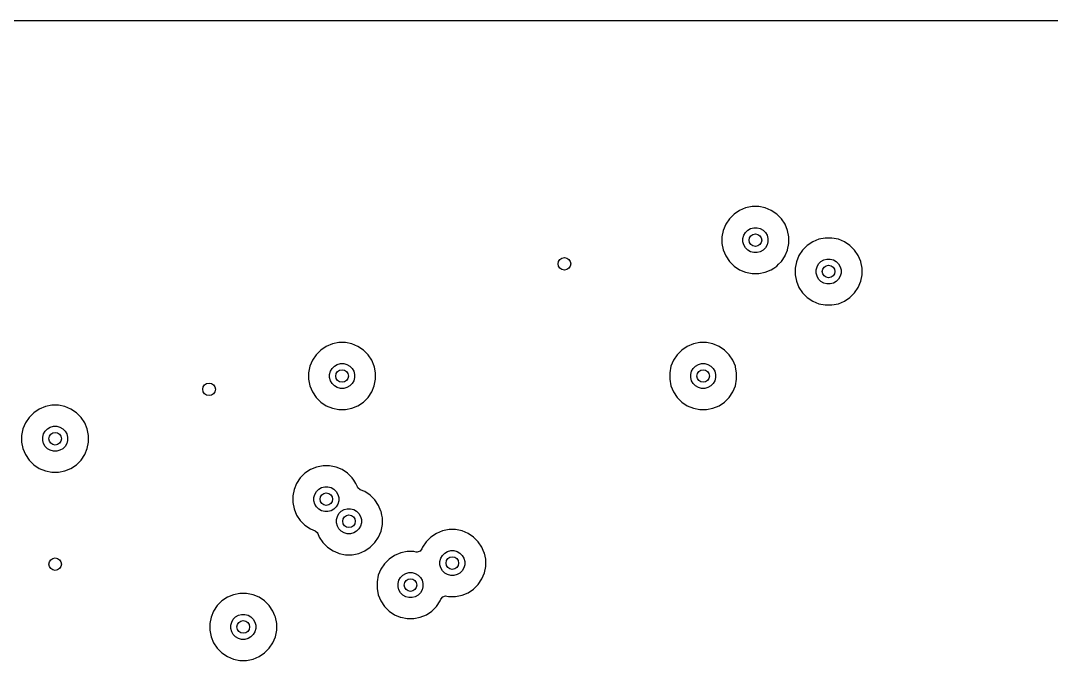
# Model space of a CAD drawing. Header units: inches. Extents: x 2.68 to 6.18, y -3.58 to -1.67.
# Drawn here: x 4.259 to 5.229, y -2.276 to -1.673 of the extents above; entities that cross this region are included whole.
import ezdxf

# ---------------------------------------------------------------- set-up
doc = ezdxf.new("R2010")
doc.units = ezdxf.units.IN
doc.header["$MEASUREMENT"] = 0
doc.layers.add('In1.Cu', color=91, linetype='CONTINUOUS', true_color=0x7fc87f)

msp = doc.modelspace()

# ---------------------------------------------------------------- linework, layer by layer
at = {"layer": 'In1.Cu', "linetype": 'CONTINUOUS'}
for p, q in [((2.68207, -1.67325), (6.1762, -1.67325)), ((4.93586, -1.85199), (4.9307, -1.85544)), ((4.94159, -1.84962), (4.93586, -1.85199)), ((4.93586, -1.85199), (4.93586, -1.85199)), ((4.94768, -1.84841), (4.94159, -1.84962)), ((4.94159, -1.84962), (4.94159, -1.84962)), ((4.95389, -1.84841), (4.94768, -1.84841)), ((4.94768, -1.84841), (4.94768, -1.84841)), ((4.95998, -1.84962), (4.95389, -1.84841)), ((4.95389, -1.84841), (4.95389, -1.84841)), ((4.96572, -1.85199), (4.95998, -1.84962)), ((4.95998, -1.84962), (4.95998, -1.84962)), ((4.97088, -1.85544), (4.96572, -1.85199)), ((4.96572, -1.85199), (4.96572, -1.85199)), ((4.92631, -1.85983), (4.92286, -1.86499)), ((4.9307, -1.85544), (4.92631, -1.85983)), ((4.92631, -1.85983), (4.92631, -1.85983)), ((4.9307, -1.85544), (4.9307, -1.85544)), ((4.97527, -1.85983), (4.97088, -1.85544)), ((4.97088, -1.85544), (4.97088, -1.85544)), ((4.97872, -1.86499), (4.97527, -1.85983)), ((4.97527, -1.85983), (4.97527, -1.85983)), ((4.92048, -1.87073), (4.91927, -1.87682)), ((4.92286, -1.86499), (4.92048, -1.87073)), ((4.92048, -1.87073), (4.92048, -1.87073)), ((4.92286, -1.86499), (4.92286, -1.86499)), ((4.93988, -1.8754), (4.94142, -1.87273)), ((4.94142, -1.87273), (4.9436, -1.87055)), ((4.9436, -1.87055), (4.94627, -1.86901)), ((4.94627, -1.86901), (4.94925, -1.86821)), ((4.94925, -1.86821), (4.95233, -1.86821)), ((4.95233, -1.86821), (4.95531, -1.86901)), ((4.95531, -1.86901), (4.95798, -1.87055)), ((4.95798, -1.87055), (4.96016, -1.87273)), ((4.96016, -1.87273), (4.9617, -1.8754)), ((4.98109, -1.87073), (4.97872, -1.86499)), ((4.97872, -1.86499), (4.97872, -1.86499)), ((4.9823, -1.87682), (4.98109, -1.87073)), ((4.98109, -1.87073), (4.98109, -1.87073)), ((4.98109, -1.87073), (4.98109, -1.87073)), ((4.91927, -1.87682), (4.91927, -1.88303)), ((4.93908, -1.87838), (4.93988, -1.8754)), ((4.93908, -1.88146), (4.93908, -1.87838)), ((4.93988, -1.88444), (4.93908, -1.88146)), ((4.9617, -1.8754), (4.9625, -1.87838)), ((4.9625, -1.88146), (4.9617, -1.88444)), ((4.9625, -1.87838), (4.9625, -1.88146)), ((4.9823, -1.88303), (4.9823, -1.87682)), ((4.9823, -1.87682), (4.9823, -1.87682)), ((4.9823, -1.87682), (4.9823, -1.87682)), ((5.00476, -1.88152), (4.99959, -1.88497)), ((5.01049, -1.87914), (5.00476, -1.88152)), ((5.00476, -1.88152), (5.00476, -1.88152)), ((5.01658, -1.87793), (5.01049, -1.87914)), ((5.01049, -1.87914), (5.01049, -1.87914)), ((5.02279, -1.87793), (5.01658, -1.87793)), ((5.01658, -1.87793), (5.01658, -1.87793)), ((5.02888, -1.87914), (5.02279, -1.87793)), ((5.02279, -1.87793), (5.02279, -1.87793)), ((5.03461, -1.88152), (5.02888, -1.87914)), ((5.02888, -1.87914), (5.02888, -1.87914)), ((5.03978, -1.88497), (5.03461, -1.88152)), ((5.03461, -1.88152), (5.03461, -1.88152)), ((4.91927, -1.88303), (4.92048, -1.88911)), ((4.92048, -1.88911), (4.92048, -1.88911)), ((4.92048, -1.88911), (4.92286, -1.89485)), ((4.94142, -1.88711), (4.93988, -1.88444)), ((4.9436, -1.88929), (4.94142, -1.88711)), ((4.94627, -1.89083), (4.9436, -1.88929)), ((4.94925, -1.89163), (4.94627, -1.89083)), ((4.95233, -1.89163), (4.94925, -1.89163)), ((4.95531, -1.89083), (4.95233, -1.89163)), ((4.95798, -1.88929), (4.95531, -1.89083)), ((4.96016, -1.88711), (4.95798, -1.88929)), ((4.9617, -1.88444), (4.96016, -1.88711)), ((4.97885, -1.89452), (4.98099, -1.88936)), ((4.98099, -1.88936), (4.98109, -1.88911)), ((4.98109, -1.88911), (4.9823, -1.88303)), ((4.99521, -1.88936), (4.99176, -1.89452)), ((4.99959, -1.88497), (4.99521, -1.88936)), ((4.99521, -1.88936), (4.99521, -1.88936)), ((4.99959, -1.88497), (4.99959, -1.88497)), ((5.04416, -1.88936), (5.03978, -1.88497)), ((5.03978, -1.88497), (5.03978, -1.88497)), ((5.04761, -1.89452), (5.04416, -1.88936)), ((5.04416, -1.88936), (5.04416, -1.88936)), ((4.92286, -1.89485), (4.92286, -1.89485)), ((4.92286, -1.89485), (4.92631, -1.90001)), ((4.92631, -1.90001), (4.92631, -1.90001)), ((4.92631, -1.90001), (4.9307, -1.9044)), ((4.97263, -1.90265), (4.97527, -1.90001)), ((4.97527, -1.90001), (4.97872, -1.89485)), ((4.97527, -1.90001), (4.97527, -1.90001)), ((4.97872, -1.89485), (4.97885, -1.89452)), ((4.98938, -1.90026), (4.98817, -1.90634)), ((4.99176, -1.89452), (4.98938, -1.90026)), ((4.98938, -1.90026), (4.98938, -1.90026)), ((4.99176, -1.89452), (4.99176, -1.89452)), ((5.00877, -1.90493), (5.01031, -1.90226)), ((5.01031, -1.90226), (5.01249, -1.90008)), ((5.01249, -1.90008), (5.01517, -1.89854)), ((5.01517, -1.89854), (5.01814, -1.89774)), ((5.01814, -1.89774), (5.02123, -1.89774)), ((5.02123, -1.89774), (5.0242, -1.89854)), ((5.0242, -1.89854), (5.02688, -1.90008)), ((5.02688, -1.90008), (5.02906, -1.90226)), ((5.02906, -1.90226), (5.0306, -1.90493)), ((5.04989, -1.90001), (5.04761, -1.89452)), ((5.04761, -1.89452), (5.04761, -1.89452)), ((5.04999, -1.90026), (5.04989, -1.90001)), ((5.0512, -1.90634), (5.04999, -1.90026)), ((5.04999, -1.90026), (5.04999, -1.90026)), ((4.9307, -1.9044), (4.9307, -1.9044)), ((4.9307, -1.9044), (4.93586, -1.90785)), ((4.93586, -1.90785), (4.93586, -1.90785)), ((4.93586, -1.90785), (4.94159, -1.91023)), ((4.94159, -1.91023), (4.94159, -1.91023)), ((4.94159, -1.91023), (4.94768, -1.91144)), ((4.94768, -1.91144), (4.94768, -1.91144)), ((4.94768, -1.91144), (4.94768, -1.91144)), ((4.94768, -1.91144), (4.95389, -1.91144)), ((4.95389, -1.91144), (4.95998, -1.91023)), ((4.95389, -1.91144), (4.95389, -1.91144)), ((4.95998, -1.91023), (4.96572, -1.90785)), ((4.96572, -1.90785), (4.96797, -1.90634)), ((4.96797, -1.90634), (4.97088, -1.9044)), ((4.97088, -1.9044), (4.97263, -1.90265)), ((4.97088, -1.9044), (4.97088, -1.9044)), ((4.98817, -1.90634), (4.98817, -1.91255)), ((5.00798, -1.90791), (5.00877, -1.90493)), ((5.00798, -1.91099), (5.00798, -1.90791)), ((5.00877, -1.91397), (5.00798, -1.91099)), ((5.0306, -1.90493), (5.03139, -1.90791)), ((5.03139, -1.91099), (5.0306, -1.91397)), ((5.03139, -1.90791), (5.03139, -1.91099)), ((5.0512, -1.91255), (5.0512, -1.90634)), ((5.0512, -1.90634), (5.0512, -1.90634)), ((5.0512, -1.90634), (5.0512, -1.90634)), ((4.98817, -1.91255), (4.98938, -1.91864)), ((4.98938, -1.91864), (4.98938, -1.91864)), ((4.98938, -1.91864), (4.99176, -1.92438)), ((5.01031, -1.91664), (5.00877, -1.91397)), ((5.01249, -1.91882), (5.01031, -1.91664)), ((5.01517, -1.92036), (5.01249, -1.91882)), ((5.01814, -1.92116), (5.01517, -1.92036)), ((5.02123, -1.92116), (5.01814, -1.92116)), ((5.0242, -1.92036), (5.02123, -1.92116)), ((5.02688, -1.91882), (5.0242, -1.92036)), ((5.02906, -1.91664), (5.02688, -1.91882)), ((5.0306, -1.91397), (5.02906, -1.91664)), ((5.04761, -1.92438), (5.04999, -1.91864)), ((5.04999, -1.91864), (5.0512, -1.91255)), ((4.99176, -1.92438), (4.99176, -1.92438)), ((4.99176, -1.92438), (4.99521, -1.92954)), ((4.99521, -1.92954), (4.99521, -1.92954)), ((4.99521, -1.92954), (4.99959, -1.93393)), ((5.03978, -1.93393), (5.04416, -1.92954)), ((5.04416, -1.92954), (5.04761, -1.92438)), ((4.99959, -1.93393), (4.99959, -1.93393)), ((4.99959, -1.93393), (5.00476, -1.93738)), ((5.00476, -1.93738), (5.00476, -1.93738)), ((5.00476, -1.93738), (5.01049, -1.93975)), ((5.01049, -1.93975), (5.01049, -1.93975)), ((5.01049, -1.93975), (5.01658, -1.94096)), ((5.01658, -1.94096), (5.01658, -1.94096)), ((5.01658, -1.94096), (5.01658, -1.94096)), ((5.01658, -1.94096), (5.02279, -1.94096)), ((5.02279, -1.94096), (5.02888, -1.93975)), ((5.02279, -1.94096), (5.02279, -1.94096)), ((5.02888, -1.93975), (5.03461, -1.93738)), ((5.03461, -1.93738), (5.03978, -1.93393)), ((4.54665, -1.97995), (4.54148, -1.98339)), ((4.55238, -1.97757), (4.54665, -1.97994)), ((4.54665, -1.97994), (4.54665, -1.97995)), ((4.55847, -1.97636), (4.55238, -1.97757)), ((4.55238, -1.97757), (4.55238, -1.97757)), ((4.56468, -1.97636), (4.55847, -1.97636)), ((4.55847, -1.97636), (4.55847, -1.97636)), ((4.57077, -1.97757), (4.56468, -1.97636)), ((4.56468, -1.97636), (4.56468, -1.97636)), ((4.5765, -1.97994), (4.57077, -1.97757)), ((4.57077, -1.97757), (4.57077, -1.97757)), ((4.5765, -1.97995), (4.5765, -1.97994)), ((4.58166, -1.98339), (4.5765, -1.97995)), ((4.88665, -1.97995), (4.88148, -1.98339)), ((4.89238, -1.97757), (4.88665, -1.97994)), ((4.88665, -1.97994), (4.88665, -1.97995)), ((4.89847, -1.97636), (4.89238, -1.97757)), ((4.89238, -1.97757), (4.89238, -1.97757)), ((4.90468, -1.97636), (4.89847, -1.97636)), ((4.89847, -1.97636), (4.89847, -1.97636)), ((4.91077, -1.97757), (4.90468, -1.97636)), ((4.90468, -1.97636), (4.90468, -1.97636)), ((4.9165, -1.97994), (4.91077, -1.97757)), ((4.91077, -1.97757), (4.91077, -1.97757)), ((4.9165, -1.97995), (4.9165, -1.97994)), ((4.92166, -1.98339), (4.9165, -1.97995)), ((4.53709, -1.98778), (4.53365, -1.99295)), ((4.54148, -1.98339), (4.53709, -1.98778)), ((4.53709, -1.98778), (4.53709, -1.98778)), ((4.54148, -1.98339), (4.54148, -1.98339)), ((4.58167, -1.98339), (4.58166, -1.98339)), ((4.58605, -1.98778), (4.58167, -1.98339)), ((4.5895, -1.99295), (4.58605, -1.98778)), ((4.58605, -1.98778), (4.58605, -1.98778)), ((4.87709, -1.98778), (4.87365, -1.99295)), ((4.88148, -1.98339), (4.87709, -1.98778)), ((4.87709, -1.98778), (4.87709, -1.98778)), ((4.88148, -1.98339), (4.88148, -1.98339)), ((4.92167, -1.98339), (4.92166, -1.98339)), ((4.92605, -1.98778), (4.92167, -1.98339)), ((4.9295, -1.99295), (4.92605, -1.98778)), ((4.92605, -1.98778), (4.92605, -1.98778)), ((4.53127, -1.99868), (4.53006, -2.00477)), ((4.53365, -1.99295), (4.53127, -1.99868)), ((4.53127, -1.99868), (4.53127, -1.99868)), ((4.53365, -1.99295), (4.53365, -1.99295)), ((4.5522, -2.00068), (4.55438, -1.9985)), ((4.55438, -1.9985), (4.55705, -1.99696)), ((4.55705, -1.99696), (4.56003, -1.99616)), ((4.56003, -1.99616), (4.56312, -1.99616)), ((4.56312, -1.99616), (4.56609, -1.99696)), ((4.56609, -1.99696), (4.56876, -1.9985)), ((4.56876, -1.9985), (4.57095, -2.00068)), ((4.59188, -1.99868), (4.5895, -1.99295)), ((4.5895, -1.99295), (4.5895, -1.99295)), ((4.59207, -1.99963), (4.59188, -1.99868)), ((4.59188, -1.99868), (4.59188, -1.99868)), ((4.87127, -1.99868), (4.87006, -2.00477)), ((4.87365, -1.99295), (4.87127, -1.99868)), ((4.87127, -1.99868), (4.87127, -1.99868)), ((4.87365, -1.99295), (4.87365, -1.99295)), ((4.8922, -2.00068), (4.89438, -1.9985)), ((4.89438, -1.9985), (4.89705, -1.99696)), ((4.89705, -1.99696), (4.90003, -1.99616)), ((4.90003, -1.99616), (4.90312, -1.99616)), ((4.90312, -1.99616), (4.90609, -1.99696)), ((4.90609, -1.99696), (4.90876, -1.9985)), ((4.90876, -1.9985), (4.91095, -2.00068)), ((4.93188, -1.99868), (4.9295, -1.99295)), ((4.9295, -1.99295), (4.9295, -1.99295)), ((4.93207, -1.99963), (4.93188, -1.99868)), ((4.93188, -1.99868), (4.93188, -1.99868)), ((4.53006, -2.00477), (4.53006, -2.01098)), ((4.54986, -2.00633), (4.55066, -2.00335)), ((4.54986, -2.00942), (4.54986, -2.00633)), ((4.55066, -2.00335), (4.5522, -2.00068)), ((4.57095, -2.00068), (4.57249, -2.00335)), ((4.57249, -2.00335), (4.57328, -2.00633)), ((4.57328, -2.00633), (4.57328, -2.00942)), ((4.59309, -2.00477), (4.59207, -1.99963)), ((4.59309, -2.01098), (4.59309, -2.00477)), ((4.59309, -2.00477), (4.59309, -2.00477)), ((4.59309, -2.00477), (4.59309, -2.00477)), ((4.87006, -2.00477), (4.87006, -2.01098)), ((4.88986, -2.00633), (4.89066, -2.00335)), ((4.88986, -2.00942), (4.88986, -2.00633)), ((4.89066, -2.00335), (4.8922, -2.00068)), ((4.91095, -2.00068), (4.91249, -2.00335)), ((4.91249, -2.00335), (4.91328, -2.00633)), ((4.91328, -2.00633), (4.91328, -2.00942)), ((4.93309, -2.00477), (4.93207, -1.99963)), ((4.93309, -2.01098), (4.93309, -2.00477)), ((4.93309, -2.00477), (4.93309, -2.00477)), ((4.93309, -2.00477), (4.93309, -2.00477)), ((4.53006, -2.01098), (4.53127, -2.01707)), ((4.53127, -2.01707), (4.53127, -2.01707)), ((4.53127, -2.01707), (4.53365, -2.0228)), ((4.55066, -2.01239), (4.54986, -2.00942)), ((4.5522, -2.01506), (4.55066, -2.01239)), ((4.55438, -2.01724), (4.5522, -2.01506)), ((4.55705, -2.01879), (4.55438, -2.01724)), ((4.56003, -2.01958), (4.55705, -2.01879)), ((4.56609, -2.01879), (4.56312, -2.01958)), ((4.56876, -2.01724), (4.56609, -2.01879)), ((4.57095, -2.01506), (4.56876, -2.01724)), ((4.57249, -2.01239), (4.57095, -2.01506)), ((4.57328, -2.00942), (4.57249, -2.01239)), ((4.5895, -2.0228), (4.59188, -2.01707)), ((4.59188, -2.01707), (4.59309, -2.01098)), ((4.87006, -2.01098), (4.87127, -2.01707)), ((4.87127, -2.01707), (4.87127, -2.01707)), ((4.87127, -2.01707), (4.87365, -2.0228)), ((4.89066, -2.01239), (4.88986, -2.00942)), ((4.8922, -2.01506), (4.89066, -2.01239)), ((4.89438, -2.01724), (4.8922, -2.01506)), ((4.89705, -2.01879), (4.89438, -2.01724)), ((4.90003, -2.01958), (4.89705, -2.01879)), ((4.90609, -2.01879), (4.90312, -2.01958)), ((4.90876, -2.01724), (4.90609, -2.01879)), ((4.91095, -2.01506), (4.90876, -2.01724)), ((4.91249, -2.01239), (4.91095, -2.01506)), ((4.91328, -2.00942), (4.91249, -2.01239)), ((4.9295, -2.0228), (4.93188, -2.01707)), ((4.93188, -2.01707), (4.93309, -2.01098)), ((4.53365, -2.0228), (4.53365, -2.0228)), ((4.53365, -2.0228), (4.53709, -2.02796)), ((4.53709, -2.02796), (4.53709, -2.02796)), ((4.53709, -2.02796), (4.54148, -2.03235)), ((4.56312, -2.01958), (4.56003, -2.01958)), ((4.58166, -2.03235), (4.58605, -2.02796)), ((4.58605, -2.02796), (4.5895, -2.0228)), ((4.87365, -2.0228), (4.87365, -2.0228)), ((4.87365, -2.0228), (4.87709, -2.02796)), ((4.87709, -2.02796), (4.87709, -2.02796)), ((4.87709, -2.02796), (4.88148, -2.03235)), ((4.90312, -2.01958), (4.90003, -2.01958)), ((4.92166, -2.03235), (4.92605, -2.02796)), ((4.92605, -2.02796), (4.9295, -2.0228)), ((4.28215, -2.03662), (4.27641, -2.039)), ((4.28823, -2.03541), (4.28215, -2.03662)), ((4.28215, -2.03662), (4.28215, -2.03662)), ((4.29444, -2.03541), (4.28823, -2.03541)), ((4.28823, -2.03541), (4.28823, -2.03541)), ((4.30053, -2.03662), (4.29444, -2.03541)), ((4.29444, -2.03541), (4.29444, -2.03541)), ((4.30627, -2.039), (4.30053, -2.03662)), ((4.30053, -2.03662), (4.30053, -2.03662)), ((4.54148, -2.03235), (4.54148, -2.03235)), ((4.54148, -2.03235), (4.54665, -2.0358)), ((4.54665, -2.0358), (4.54665, -2.0358)), ((4.54665, -2.0358), (4.55238, -2.03818)), ((4.55238, -2.03818), (4.55238, -2.03818)), ((4.55238, -2.03818), (4.55847, -2.03939)), ((4.56468, -2.03939), (4.57077, -2.03818)), ((4.57077, -2.03818), (4.5765, -2.0358)), ((4.5765, -2.0358), (4.58166, -2.03235)), ((4.88148, -2.03235), (4.88148, -2.03235)), ((4.88148, -2.03235), (4.88665, -2.0358)), ((4.88665, -2.0358), (4.88665, -2.0358)), ((4.88665, -2.0358), (4.89238, -2.03818)), ((4.89238, -2.03818), (4.89238, -2.03818)), ((4.89238, -2.03818), (4.89847, -2.03939)), ((4.90468, -2.03939), (4.91077, -2.03818)), ((4.91077, -2.03818), (4.9165, -2.0358)), ((4.9165, -2.0358), (4.92166, -2.03235)), ((4.26686, -2.04684), (4.26341, -2.052)), ((4.27125, -2.04245), (4.26686, -2.04684)), ((4.26686, -2.04684), (4.26686, -2.04684)), ((4.27641, -2.039), (4.27125, -2.04245)), ((4.27125, -2.04245), (4.27125, -2.04245)), ((4.27641, -2.039), (4.27641, -2.039)), ((4.31143, -2.04245), (4.30627, -2.039)), ((4.30627, -2.039), (4.30627, -2.039)), ((4.31582, -2.04684), (4.31143, -2.04245)), ((4.31143, -2.04245), (4.31143, -2.04245)), ((4.31927, -2.052), (4.31582, -2.04684)), ((4.31582, -2.04684), (4.31582, -2.04684)), ((4.55847, -2.03939), (4.55847, -2.03939)), ((4.55847, -2.03939), (4.55847, -2.03939)), ((4.55847, -2.03939), (4.56468, -2.03939)), ((4.56468, -2.03939), (4.56468, -2.03939)), ((4.89847, -2.03939), (4.89847, -2.03939)), ((4.89847, -2.03939), (4.89847, -2.03939)), ((4.89847, -2.03939), (4.90468, -2.03939)), ((4.90468, -2.03939), (4.90468, -2.03939)), ((4.26341, -2.052), (4.26103, -2.05774)), ((4.26341, -2.052), (4.26341, -2.052)), ((4.28197, -2.05974), (4.28415, -2.05756)), ((4.28415, -2.05756), (4.28682, -2.05602)), ((4.28682, -2.05602), (4.2898, -2.05522)), ((4.2898, -2.05522), (4.29288, -2.05522)), ((4.29288, -2.05522), (4.29586, -2.05602)), ((4.29586, -2.05602), (4.29853, -2.05756)), ((4.29853, -2.05756), (4.30071, -2.05974)), ((4.31928, -2.05204), (4.31927, -2.052)), ((4.31927, -2.052), (4.31927, -2.052)), ((4.32164, -2.05774), (4.31928, -2.05204)), ((4.26103, -2.05774), (4.25982, -2.06383)), ((4.25982, -2.06383), (4.25982, -2.07003)), ((4.26103, -2.05774), (4.26103, -2.05774)), ((4.27963, -2.06539), (4.28043, -2.06241)), ((4.27963, -2.06847), (4.27963, -2.06539)), ((4.28043, -2.06241), (4.28197, -2.05974)), ((4.30071, -2.05974), (4.30225, -2.06241)), ((4.30225, -2.06241), (4.30305, -2.06539)), ((4.30305, -2.06539), (4.30305, -2.06847)), ((4.32285, -2.06383), (4.32164, -2.05774)), ((4.32164, -2.05774), (4.32164, -2.05774)), ((4.32285, -2.06383), (4.32285, -2.06383)), ((4.32285, -2.07003), (4.32285, -2.06383)), ((4.32285, -2.06383), (4.32285, -2.06383)), ((4.25982, -2.07003), (4.26103, -2.07612)), ((4.26103, -2.07612), (4.26103, -2.07612)), ((4.26103, -2.07612), (4.26341, -2.08186)), ((4.28043, -2.07145), (4.27963, -2.06847)), ((4.28197, -2.07412), (4.28043, -2.07145)), ((4.28415, -2.0763), (4.28197, -2.07412)), ((4.28682, -2.07784), (4.28415, -2.0763)), ((4.29853, -2.0763), (4.29586, -2.07784)), ((4.30071, -2.07412), (4.29853, -2.0763)), ((4.30225, -2.07145), (4.30071, -2.07412)), ((4.30305, -2.06847), (4.30225, -2.07145)), ((4.31927, -2.08186), (4.32164, -2.07612)), ((4.32164, -2.07612), (4.32285, -2.07003)), ((4.26341, -2.08186), (4.26341, -2.08186)), ((4.26341, -2.08186), (4.26686, -2.08702)), ((4.2898, -2.07864), (4.28682, -2.07784)), ((4.29288, -2.07864), (4.2898, -2.07864)), ((4.29586, -2.07784), (4.29288, -2.07864)), ((4.31582, -2.08702), (4.31927, -2.08186)), ((4.26686, -2.08702), (4.26686, -2.08702)), ((4.26686, -2.08702), (4.27125, -2.09141)), ((4.27125, -2.09141), (4.27125, -2.09141)), ((4.27125, -2.09141), (4.27641, -2.09486)), ((4.27641, -2.09486), (4.27641, -2.09486)), ((4.27641, -2.09486), (4.28215, -2.09723)), ((4.30053, -2.09723), (4.30627, -2.09486)), ((4.30627, -2.09486), (4.31143, -2.09141)), ((4.31143, -2.09141), (4.31582, -2.08702)), ((4.53178, -2.09593), (4.52662, -2.09938)), ((4.53751, -2.09355), (4.53178, -2.09593)), ((4.53178, -2.09593), (4.53178, -2.09593)), ((4.53752, -2.09355), (4.53751, -2.09355)), ((4.5436, -2.09234), (4.53752, -2.09355)), ((4.54981, -2.09234), (4.5436, -2.09234)), ((4.5436, -2.09234), (4.5436, -2.09234)), ((4.5559, -2.09355), (4.54981, -2.09234)), ((4.54981, -2.09234), (4.54981, -2.09234)), ((4.56164, -2.09593), (4.5559, -2.09355)), ((4.5559, -2.09355), (4.5559, -2.09355)), ((4.5668, -2.09938), (4.56164, -2.09593)), ((4.56164, -2.09593), (4.56164, -2.09593)), ((4.28215, -2.09723), (4.28215, -2.09723)), ((4.28215, -2.09723), (4.28823, -2.09844)), ((4.28823, -2.09844), (4.28823, -2.09844)), ((4.28823, -2.09844), (4.28823, -2.09844)), ((4.28823, -2.09844), (4.29444, -2.09844)), ((4.29444, -2.09844), (4.30053, -2.09723)), ((4.29444, -2.09844), (4.29444, -2.09844)), ((4.52223, -2.10377), (4.51878, -2.10893)), ((4.52662, -2.09938), (4.52223, -2.10377)), ((4.52223, -2.10377), (4.52223, -2.10377)), ((4.52662, -2.09938), (4.52662, -2.09938)), ((4.57119, -2.10377), (4.5668, -2.09938)), ((4.5668, -2.09938), (4.5668, -2.09938)), ((4.57261, -2.10589), (4.57119, -2.10377)), ((4.57464, -2.10893), (4.57261, -2.10589)), ((4.5164, -2.11467), (4.51519, -2.12075)), ((4.51878, -2.10893), (4.5164, -2.11467)), ((4.5164, -2.11467), (4.5164, -2.11467)), ((4.51878, -2.10893), (4.51878, -2.10893)), ((4.53734, -2.11667), (4.53952, -2.11449)), ((4.53952, -2.11449), (4.54219, -2.11295)), ((4.54219, -2.11295), (4.54517, -2.11215)), ((4.54517, -2.11215), (4.54825, -2.11215)), ((4.54825, -2.11215), (4.55123, -2.11295)), ((4.55123, -2.11295), (4.5539, -2.11449)), ((4.5539, -2.11449), (4.55608, -2.11667)), ((4.57601, -2.11226), (4.57464, -2.10893)), ((4.57651, -2.11317), (4.57601, -2.11226)), ((4.57866, -2.1149), (4.57651, -2.11317)), ((4.58295, -2.11668), (4.57866, -2.1149)), ((4.51519, -2.12075), (4.51519, -2.12696)), ((4.535, -2.12232), (4.5358, -2.11934)), ((4.535, -2.1254), (4.535, -2.12232)), ((4.5358, -2.12838), (4.535, -2.1254)), ((4.5358, -2.11934), (4.53734, -2.11667)), ((4.55608, -2.11667), (4.55762, -2.11934)), ((4.55762, -2.11934), (4.55842, -2.12232)), ((4.55842, -2.1254), (4.55762, -2.12838)), ((4.55842, -2.12232), (4.55842, -2.1254)), ((4.58811, -2.12013), (4.58295, -2.11668)), ((4.58295, -2.11668), (4.58295, -2.11668)), ((4.5925, -2.12452), (4.58811, -2.12013)), ((4.58811, -2.12013), (4.58811, -2.12013)), ((4.59595, -2.12968), (4.5925, -2.12452)), ((4.5925, -2.12452), (4.5925, -2.12452)), ((4.51519, -2.12696), (4.5164, -2.13305)), ((4.5164, -2.13305), (4.5164, -2.13305)), ((4.5164, -2.13305), (4.51878, -2.13879)), ((4.53734, -2.13105), (4.5358, -2.12838)), ((4.53952, -2.13323), (4.53734, -2.13105)), ((4.54219, -2.13477), (4.53952, -2.13323)), ((4.54517, -2.13557), (4.54219, -2.13477)), ((4.55123, -2.13477), (4.54825, -2.13557)), ((4.5539, -2.13323), (4.55123, -2.13477)), ((4.55608, -2.13105), (4.5539, -2.13323)), ((4.55762, -2.12838), (4.55608, -2.13105)), ((4.55865, -2.13742), (4.56083, -2.13524)), ((4.56083, -2.13524), (4.5635, -2.13369)), ((4.5635, -2.13369), (4.56648, -2.1329)), ((4.56648, -2.1329), (4.56956, -2.1329)), ((4.56956, -2.1329), (4.57254, -2.13369)), ((4.57254, -2.13369), (4.57521, -2.13524)), ((4.57521, -2.13524), (4.57739, -2.13742)), ((4.59818, -2.13505), (4.59595, -2.12968)), ((4.59595, -2.12968), (4.59595, -2.12968)), ((4.59833, -2.13541), (4.59818, -2.13505)), ((4.51878, -2.13879), (4.51878, -2.13879)), ((4.51878, -2.13879), (4.52223, -2.14395)), ((4.52223, -2.14395), (4.52223, -2.14395)), ((4.52223, -2.14395), (4.52662, -2.14834)), ((4.54825, -2.13557), (4.54517, -2.13557)), ((4.55631, -2.14306), (4.55711, -2.14009)), ((4.55631, -2.14615), (4.55631, -2.14306)), ((4.55711, -2.14009), (4.55865, -2.13742)), ((4.57739, -2.13742), (4.57893, -2.14009)), ((4.57893, -2.14009), (4.57973, -2.14306)), ((4.57973, -2.14306), (4.57973, -2.14615)), ((4.599, -2.13879), (4.59833, -2.13541)), ((4.59954, -2.1415), (4.599, -2.13879)), ((4.59954, -2.14771), (4.59954, -2.1415)), ((4.59954, -2.1415), (4.59954, -2.1415)), ((4.59954, -2.1415), (4.59954, -2.1415)), ((4.52662, -2.14834), (4.52662, -2.14834)), ((4.52662, -2.14834), (4.53178, -2.15179)), ((4.53178, -2.15179), (4.53178, -2.15179)), ((4.53178, -2.15179), (4.53607, -2.15357)), ((4.53607, -2.15357), (4.53821, -2.15529)), ((4.55711, -2.14913), (4.55631, -2.14615)), ((4.55865, -2.1518), (4.55711, -2.14913)), ((4.56083, -2.15398), (4.55865, -2.1518)), ((4.5635, -2.15552), (4.56083, -2.15398)), ((4.57521, -2.15398), (4.57254, -2.15552)), ((4.57739, -2.1518), (4.57521, -2.15398)), ((4.57893, -2.14913), (4.57739, -2.1518)), ((4.57973, -2.14615), (4.57893, -2.14913)), ((4.59595, -2.15953), (4.59833, -2.1538)), ((4.59833, -2.1538), (4.59954, -2.14771)), ((4.65616, -2.15367), (4.65043, -2.15605)), ((4.66225, -2.15246), (4.65616, -2.15367)), ((4.65616, -2.15367), (4.65616, -2.15367)), ((4.66846, -2.15246), (4.66225, -2.15246)), ((4.66225, -2.15246), (4.66225, -2.15246)), ((4.67455, -2.15367), (4.66846, -2.15246)), ((4.66846, -2.15246), (4.66846, -2.15246)), ((4.68028, -2.15605), (4.67455, -2.15367)), ((4.67455, -2.15367), (4.67455, -2.15367)), ((4.53821, -2.15529), (4.53872, -2.15621)), ((4.53872, -2.15621), (4.54009, -2.15953)), ((4.54009, -2.15953), (4.54009, -2.15953)), ((4.54009, -2.15953), (4.54354, -2.1647)), ((4.56648, -2.15632), (4.5635, -2.15552)), ((4.56956, -2.15632), (4.56648, -2.15632)), ((4.57254, -2.15552), (4.56956, -2.15632)), ((4.5925, -2.1647), (4.59595, -2.15953)), ((4.64087, -2.16389), (4.63743, -2.16905)), ((4.64526, -2.1595), (4.64087, -2.16389)), ((4.64087, -2.16389), (4.64087, -2.16389)), ((4.65043, -2.15605), (4.64526, -2.1595)), ((4.64526, -2.1595), (4.64526, -2.1595)), ((4.65043, -2.15605), (4.65043, -2.15605)), ((4.68544, -2.1595), (4.68028, -2.15605)), ((4.68028, -2.15605), (4.68028, -2.15605)), ((4.68983, -2.16389), (4.68544, -2.1595)), ((4.68544, -2.1595), (4.68544, -2.1595)), ((4.69328, -2.16905), (4.68983, -2.16389)), ((4.68983, -2.16389), (4.68983, -2.16389)), ((4.54354, -2.1647), (4.54354, -2.1647)), ((4.54354, -2.1647), (4.54793, -2.16909)), ((4.54793, -2.16909), (4.54793, -2.16909)), ((4.54793, -2.16909), (4.55309, -2.17254)), ((4.55309, -2.17254), (4.55309, -2.17254)), ((4.55309, -2.17254), (4.55764, -2.17442)), ((4.57721, -2.17491), (4.58295, -2.17254)), ((4.58295, -2.17254), (4.58811, -2.16909)), ((4.58811, -2.16909), (4.5925, -2.1647)), ((4.62288, -2.17321), (4.61679, -2.17442)), ((4.62909, -2.17321), (4.62288, -2.17321)), ((4.62288, -2.17321), (4.62288, -2.17321)), ((4.63127, -2.17364), (4.62909, -2.17321)), ((4.6324, -2.17373), (4.63127, -2.17364)), ((4.63501, -2.17286), (4.6324, -2.17373)), ((4.63673, -2.17072), (4.63501, -2.17286)), ((4.63743, -2.16905), (4.63673, -2.17072)), ((4.63743, -2.16905), (4.63743, -2.16905)), ((4.65816, -2.17461), (4.66083, -2.17306)), ((4.66083, -2.17306), (4.66381, -2.17227)), ((4.66381, -2.17227), (4.6669, -2.17227)), ((4.6669, -2.17227), (4.66987, -2.17306)), ((4.66987, -2.17306), (4.67254, -2.17461)), ((4.69519, -2.17364), (4.69328, -2.16905)), ((4.69328, -2.16905), (4.69328, -2.16905)), ((4.69566, -2.17478), (4.69519, -2.17364)), ((4.55764, -2.17442), (4.55883, -2.17491)), ((4.55883, -2.17491), (4.56492, -2.17612)), ((4.56492, -2.17612), (4.56492, -2.17612)), ((4.56492, -2.17612), (4.56492, -2.17612)), ((4.56492, -2.17612), (4.57113, -2.17612)), ((4.57113, -2.17612), (4.57721, -2.17491)), ((4.57113, -2.17612), (4.57113, -2.17612)), ((4.60589, -2.18024), (4.6015, -2.18463)), ((4.61106, -2.1768), (4.60589, -2.18024)), ((4.60589, -2.18024), (4.60589, -2.18024)), ((4.61679, -2.17442), (4.61106, -2.1768)), ((4.61106, -2.1768), (4.61106, -2.1768)), ((4.61679, -2.17442), (4.61679, -2.17442)), ((4.65364, -2.18243), (4.65444, -2.17946)), ((4.65364, -2.18552), (4.65364, -2.18243)), ((4.65444, -2.17946), (4.65598, -2.17679)), ((4.65598, -2.17679), (4.65816, -2.17461)), ((4.67254, -2.17461), (4.67472, -2.17679)), ((4.67472, -2.17679), (4.67627, -2.17946)), ((4.67627, -2.17946), (4.67706, -2.18243)), ((4.67706, -2.18243), (4.67706, -2.18552)), ((4.69678, -2.1804), (4.69566, -2.17478)), ((4.69687, -2.18087), (4.69678, -2.1804)), ((4.69687, -2.18708), (4.69687, -2.18087)), ((4.69687, -2.18087), (4.69687, -2.18087)), ((4.69687, -2.18087), (4.69687, -2.18087)), ((4.59806, -2.1898), (4.59568, -2.19553)), ((4.6015, -2.18463), (4.59806, -2.1898)), ((4.59806, -2.1898), (4.59806, -2.1898)), ((4.6015, -2.18463), (4.6015, -2.18463)), ((4.62146, -2.19381), (4.62444, -2.19301)), ((4.62444, -2.19301), (4.62753, -2.19301)), ((4.62753, -2.19301), (4.6305, -2.19381)), ((4.65444, -2.1885), (4.65364, -2.18552)), ((4.65598, -2.19117), (4.65444, -2.1885)), ((4.65816, -2.19335), (4.65598, -2.19117)), ((4.66083, -2.19489), (4.65816, -2.19335)), ((4.67254, -2.19335), (4.66987, -2.19489)), ((4.67472, -2.19117), (4.67254, -2.19335)), ((4.67627, -2.1885), (4.67472, -2.19117)), ((4.67706, -2.18552), (4.67627, -2.1885)), ((4.69328, -2.1989), (4.69566, -2.19317)), ((4.69566, -2.19317), (4.69687, -2.18708)), ((4.59568, -2.19553), (4.59447, -2.20162)), ((4.59447, -2.20162), (4.59447, -2.20783)), ((4.59568, -2.19553), (4.59568, -2.19553)), ((4.61427, -2.20318), (4.61507, -2.2002)), ((4.61427, -2.20627), (4.61427, -2.20318)), ((4.61507, -2.2002), (4.61661, -2.19753)), ((4.61661, -2.19753), (4.61879, -2.19535)), ((4.61879, -2.19535), (4.62146, -2.19381)), ((4.6305, -2.19381), (4.63317, -2.19535)), ((4.63317, -2.19535), (4.63535, -2.19753)), ((4.63535, -2.19753), (4.6369, -2.2002)), ((4.6369, -2.2002), (4.63769, -2.20318)), ((4.63769, -2.20318), (4.63769, -2.20627)), ((4.66381, -2.19569), (4.66083, -2.19489)), ((4.6669, -2.19569), (4.66381, -2.19569)), ((4.66987, -2.19489), (4.6669, -2.19569)), ((4.68983, -2.20407), (4.69328, -2.1989)), ((4.4654, -2.21258), (4.45931, -2.21379)), ((4.47161, -2.21258), (4.4654, -2.21258)), ((4.4654, -2.21258), (4.4654, -2.21258)), ((4.4777, -2.21379), (4.47161, -2.21258)), ((4.47161, -2.21258), (4.47161, -2.21258)), ((4.59447, -2.20783), (4.59568, -2.21392)), ((4.61507, -2.20924), (4.61427, -2.20627)), ((4.61661, -2.21191), (4.61507, -2.20924)), ((4.61879, -2.21409), (4.61661, -2.21191)), ((4.63535, -2.21191), (4.63317, -2.21409)), ((4.6369, -2.20924), (4.63535, -2.21191)), ((4.63769, -2.20627), (4.6369, -2.20924)), ((4.67455, -2.21428), (4.68028, -2.21191)), ((4.68028, -2.21191), (4.68544, -2.20846)), ((4.68544, -2.20846), (4.68983, -2.20407)), ((4.44841, -2.21961), (4.44402, -2.224)), ((4.45358, -2.21617), (4.44841, -2.21961)), ((4.44841, -2.21961), (4.44841, -2.21961)), ((4.45931, -2.21379), (4.45358, -2.21617)), ((4.45358, -2.21617), (4.45358, -2.21617)), ((4.45931, -2.21379), (4.45931, -2.21379)), ((4.48343, -2.21617), (4.4777, -2.21379)), ((4.4777, -2.21379), (4.4777, -2.21379)), ((4.48859, -2.21961), (4.48343, -2.21617)), ((4.48343, -2.21617), (4.48343, -2.21617)), ((4.49298, -2.224), (4.48859, -2.21961)), ((4.48859, -2.21961), (4.48859, -2.21961)), ((4.59568, -2.21392), (4.59568, -2.21392)), ((4.59568, -2.21392), (4.59806, -2.21965)), ((4.59806, -2.21965), (4.59806, -2.21965)), ((4.59806, -2.21965), (4.6015, -2.22481)), ((4.62146, -2.21564), (4.61879, -2.21409)), ((4.62444, -2.21643), (4.62146, -2.21564)), ((4.62753, -2.21643), (4.62444, -2.21643)), ((4.6305, -2.21564), (4.62753, -2.21643)), ((4.63317, -2.21409), (4.6305, -2.21564)), ((4.65046, -2.22481), (4.65391, -2.21965)), ((4.65391, -2.21965), (4.65461, -2.21798)), ((4.65461, -2.21798), (4.65633, -2.21584)), ((4.65633, -2.21584), (4.65894, -2.21497)), ((4.65894, -2.21497), (4.66007, -2.21506)), ((4.66007, -2.21506), (4.66169, -2.21538)), ((4.66169, -2.21538), (4.66225, -2.21549)), ((4.66225, -2.21549), (4.66225, -2.21549)), ((4.66225, -2.21549), (4.66846, -2.21549)), ((4.66846, -2.21549), (4.67455, -2.21428)), ((4.66846, -2.21549), (4.66846, -2.21549)), ((4.44057, -2.22917), (4.4382, -2.2349)), ((4.44058, -2.22917), (4.44057, -2.22917)), ((4.44402, -2.224), (4.44058, -2.22917)), ((4.44402, -2.224), (4.44402, -2.224)), ((4.46398, -2.23318), (4.46696, -2.23238)), ((4.46696, -2.23238), (4.47005, -2.23238)), ((4.47005, -2.23238), (4.47302, -2.23318)), ((4.49643, -2.22917), (4.49298, -2.224)), ((4.49298, -2.224), (4.49298, -2.224)), ((4.49827, -2.2336), (4.49643, -2.22917)), ((4.49643, -2.22917), (4.49643, -2.22917)), ((4.6015, -2.22481), (4.6015, -2.22481)), ((4.6015, -2.22481), (4.60589, -2.2292)), ((4.60589, -2.2292), (4.60589, -2.2292)), ((4.60589, -2.2292), (4.61106, -2.23265)), ((4.64091, -2.23265), (4.64607, -2.2292)), ((4.64607, -2.2292), (4.65046, -2.22481)), ((4.4382, -2.2349), (4.43699, -2.24099)), ((4.43699, -2.24099), (4.43699, -2.2472)), ((4.4382, -2.2349), (4.4382, -2.2349)), ((4.45679, -2.24255), (4.45759, -2.23957)), ((4.45759, -2.23957), (4.45913, -2.2369)), ((4.45913, -2.2369), (4.46131, -2.23472)), ((4.46131, -2.23472), (4.46398, -2.23318)), ((4.47302, -2.23318), (4.47569, -2.23472)), ((4.47569, -2.23472), (4.47787, -2.2369)), ((4.47787, -2.2369), (4.47942, -2.23957)), ((4.47942, -2.23957), (4.48021, -2.24255)), ((4.49881, -2.2349), (4.49827, -2.2336)), ((4.50002, -2.24099), (4.49881, -2.2349)), ((4.50002, -2.2472), (4.50002, -2.24099)), ((4.50002, -2.24099), (4.50002, -2.24099)), ((4.50002, -2.24099), (4.50002, -2.24099)), ((4.61106, -2.23265), (4.61106, -2.23265)), ((4.61106, -2.23265), (4.61617, -2.23477)), ((4.61617, -2.23477), (4.61679, -2.23503)), ((4.61679, -2.23503), (4.62288, -2.23624)), ((4.62288, -2.23624), (4.62288, -2.23624)), ((4.62288, -2.23624), (4.62288, -2.23624)), ((4.62288, -2.23624), (4.62909, -2.23624)), ((4.62909, -2.23624), (4.63518, -2.23503)), ((4.62909, -2.23624), (4.62909, -2.23624)), ((4.63518, -2.23503), (4.64091, -2.23265)), ((4.43699, -2.2472), (4.4382, -2.25329)), ((4.45679, -2.24564), (4.45679, -2.24255)), ((4.45759, -2.24861), (4.45679, -2.24564)), ((4.45913, -2.25128), (4.45759, -2.24861)), ((4.46131, -2.25346), (4.45913, -2.25128)), ((4.47787, -2.25128), (4.47569, -2.25346)), ((4.47942, -2.24861), (4.47787, -2.25128)), ((4.48021, -2.24564), (4.47942, -2.24861)), ((4.48021, -2.24255), (4.48021, -2.24564)), ((4.49881, -2.25329), (4.50002, -2.2472)), ((4.4382, -2.25329), (4.4382, -2.25329)), ((4.4382, -2.25329), (4.44057, -2.25902)), ((4.44057, -2.25902), (4.44058, -2.25902)), ((4.44058, -2.25902), (4.44402, -2.26418)), ((4.46398, -2.25501), (4.46131, -2.25346)), ((4.46696, -2.2558), (4.46398, -2.25501)), ((4.47005, -2.2558), (4.46696, -2.2558)), ((4.47302, -2.25501), (4.47005, -2.2558)), ((4.47569, -2.25346), (4.47302, -2.25501)), ((4.49298, -2.26418), (4.49643, -2.25902)), ((4.49643, -2.25902), (4.49881, -2.25329)), ((4.44402, -2.26418), (4.44402, -2.26418)), ((4.44402, -2.26418), (4.44841, -2.26857)), ((4.44841, -2.26857), (4.44841, -2.26857)), ((4.44841, -2.26857), (4.45358, -2.27202)), ((4.48343, -2.27202), (4.48859, -2.26857)), ((4.48859, -2.26857), (4.49298, -2.26418)), ((4.45358, -2.27202), (4.45358, -2.27202)), ((4.45358, -2.27202), (4.45931, -2.2744)), ((4.45931, -2.2744), (4.45931, -2.2744)), ((4.45931, -2.2744), (4.4654, -2.27561)), ((4.4654, -2.27561), (4.4654, -2.27561)), ((4.4654, -2.27561), (4.4654, -2.27561)), ((4.4654, -2.27561), (4.47161, -2.27561)), ((4.47161, -2.27561), (4.4777, -2.2744)), ((4.47161, -2.27561), (4.47161, -2.27561)), ((4.4777, -2.2744), (4.48343, -2.27202))]:
    msp.add_line(p, q, dxfattribs=at)
at = {"layer": 'In1.Cu'}
for centre in [(4.95079, -1.87992), (4.77094, -1.90228), (5.01969, -1.90945), (4.56157, -2.00787), (4.90157, -2.00787), (4.4363, -2.02039), (4.29134, -2.06693), (4.54671, -2.12386), (4.56802, -2.14461), (4.29134, -2.18504), (4.66535, -2.18398), (4.62598, -2.20472), (4.4685, -2.24409)]:
    msp.add_circle(centre, 0.00591, dxfattribs=at)

doc.saveas('drawing.dxf')
